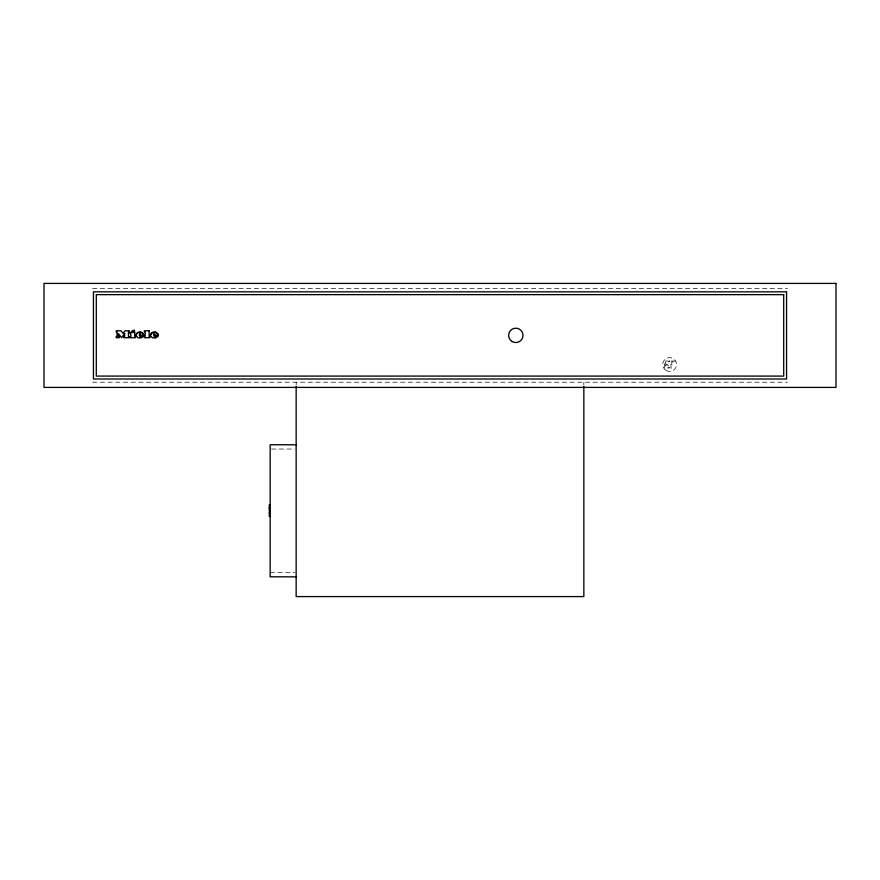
<?xml version="1.0" encoding="UTF-8"?>
<svg xmlns="http://www.w3.org/2000/svg" width="880" height="880" viewBox="0 0 880 880"><rect width="100%" height="100%" fill="white"/><g stroke="black" fill="none" stroke-linecap="round" stroke-linejoin="round"><path stroke-width="0.66" stroke-dasharray="4.4 3.3" d="M92.521 288.442L787.479 288.442M92.521 382.206L787.479 382.206M271.535 449.042L294.789 449.042M270.16 572.55L294.789 572.55M583.847 382.206L583.847 384.956M296.153 382.206L296.153 384.956M669.625 361.064L664.51 361.064L664.51 368.027L669.515 368.027L669.515 367.158L665.379 367.158L665.379 365.09L669.306 365.09L669.306 364.21L665.379 364.21L665.379 361.933L669.625 361.933L669.625 361.064M675.29 361.064L670.934 361.064L670.934 368.027L671.803 368.027L671.803 361.933L675.29 361.933L675.29 361.064M666.16 370.524A6.93 6.93 0 0 0 676.555 364.529A6.93 6.93 0 0 0 666.16 358.523A6.93 6.93 0 0 0 666.16 370.524"/><path stroke-width="1.32" d="M135.883 335.368C136.092 330.979 143.748 330.979 143.957 335.368L139.315 335.368L140.096 336.842L143.836 336.072L141.119 337.997L137.797 337.711L135.883 335.368L137.775 332.541L141.251 332.222L143.957 335.368M150.348 335.368C150.568 330.979 158.213 330.979 158.422 335.368L153.78 335.368L154.561 336.842L158.301 336.072L155.584 337.997L152.262 337.711L150.348 335.368L152.24 332.541L155.716 332.222L158.422 335.368M296.153 444.763L270.16 444.763L270.16 576.829L296.153 576.829M270.16 504.867L269.291 504.867L269.291 511.17L270.16 511.17M269.291 507.65L270.16 507.65M269.291 508.387L270.16 508.387M270.16 512.105L269.291 512.105L269.291 516.45L270.16 516.45M269.291 512.974L270.16 512.974M583.847 386.331L583.847 596.585L296.153 596.585L296.153 386.331M124.641 333.542L121.528 337.711L118.426 333.597L118.426 336.545L119.262 336.545L119.262 337.711L116.215 337.711L116.215 336.545L117.051 336.545L117.051 331.903L116.215 331.903L116.215 330.781L121.044 330.781L123.079 333.377L125.103 330.781L129.316 330.781L129.316 331.903L128.436 331.903L128.436 336.545L129.316 336.545L129.316 337.711L123.794 337.711L123.794 336.545L124.641 336.545L124.641 333.542M139.909 333.135L139.315 334.477L140.503 334.477L139.909 333.135M154.374 333.135L153.78 334.477L154.968 334.477L154.374 333.135M134.618 331.21L132.264 332.31L131.736 331.188L134.101 330.088L134.618 331.21M836 283.415L44 283.415L44 387.398L836 387.398L836 283.415M786.566 291.83L93.434 291.83L93.434 378.994L786.566 378.994L786.566 291.83M783.706 294.646L96.294 294.646L96.294 376.09L783.706 376.09L783.706 294.646M149.116 330.781L144.342 330.781L144.342 331.903L145.178 331.903L145.178 336.545L144.342 336.545L144.342 337.711L149.963 337.711L149.963 336.545L149.116 336.545L149.116 330.781M134.695 332.464L130.031 332.464L130.031 333.707L130.856 333.707L130.856 336.545L130.031 336.545L130.031 337.711L135.498 337.711L135.498 336.545L134.695 336.545L134.695 332.464M512.226 341.594A7.194 7.194 0 0 0 523.017 335.368A7.194 7.194 0 0 0 512.226 329.142A7.194 7.194 0 0 0 512.226 341.594"/></g></svg>
